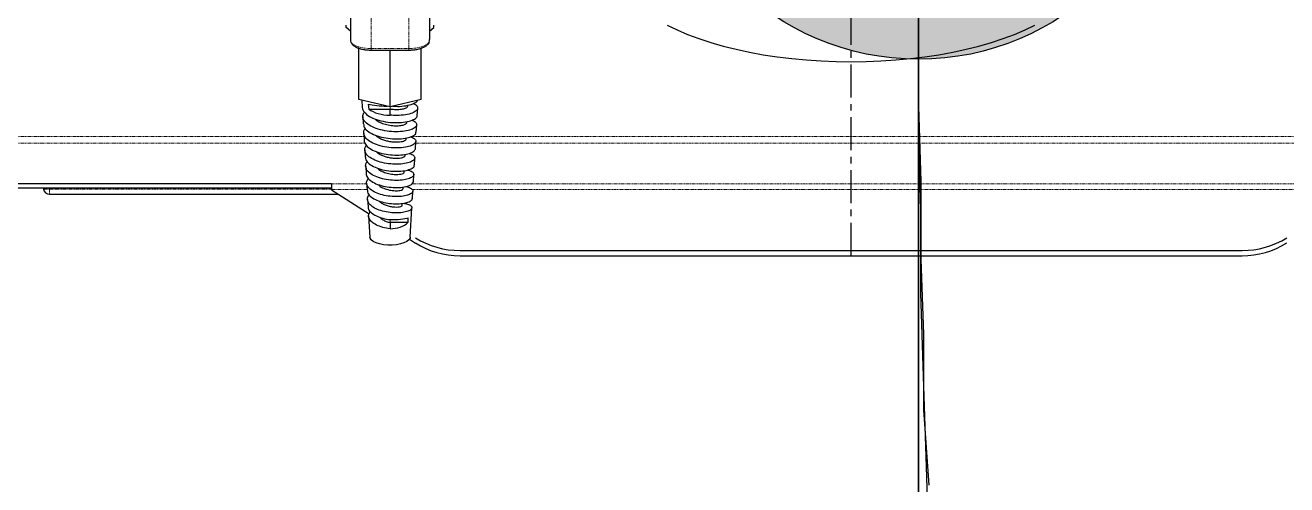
# Model space of a CAD drawing. Header units: millimetres. Extents: x -18594 to 273470, y -238787 to 48452.
# Drawn here: x 206687.1 to 207172.8, y -29033.8 to -28856.9 of the extents above; entities that cross this region are included whole.
import ezdxf

# ---------------------------------------------------------------- set-up
doc = ezdxf.new("R2010")
doc.units = ezdxf.units.MM
doc.linetypes.add('Xref AGV layout$0$CENTERX2', pattern=[20.32, 12.7, -2.54, 2.54, -2.54])
doc.linetypes.add('Xref AGV layout$0$PHANTOM', pattern=[2.5, 1.25, -0.25, 0.25, -0.25, 0.25, -0.25])
doc.layers.add('AM_BOR', color=4, linetype='Continuous', lineweight=25)
doc.layers.add('Xref AGV layout$0$ANNOTATION', color=5, linetype='Continuous')
for name, color, linetype, true_color in [('Xref AGV layout$0$Ndc8_F_Moderate', 5, 'Continuous', 0x0000ff), ('Xref AGV layout$0$Ndc8_F_TurnLeftModerate', 5, 'Continuous', 0x0000ff), ('Xref AGV layout$0$Ndc8_InAdjust_Lane', 1, 'Continuous', 0xff0000), ('Xref AGV layout$0$Ndc8_Point', 7, 'Continuous', 0x000080), ('Xref AGV layout$0$Ndc8_R_TurnLeftSlow', 1, 'Continuous', 0xff0000)]:
    doc.layers.add(name, color=color, linetype=linetype, true_color=true_color)

# ---------------------------------------------------------------- blocks, each defined once
blk = doc.blocks.new('Xref AGV layout$0$A$C6D3E55E3')
at = {"color": 8, "linetype": 'Xref AGV layout$0$PHANTOM', "lineweight": 18}
for p, q in [((3392.36, 952.4), (3392.36, 1448.82)), ((3394.94, 954.2), (3394.94, 1448.82)), ((3410.61, 1321.82), (3410.61, 952.88)), ((3412.78, 952.8), (3412.78, 1321.82)), ((3358.48, 951.57), (3265.13, 951.57)), ((3358.48, 937.07), (3358.48, 951.57)), ((3358.48, 951.57), (3359.07, 951.57)), ((3381.77, 944.32), (3380.91, 944.32)), ((3424.36, 944.32), (3425.48, 944.32)), ((3358.48, 937.07), (3265.13, 937.07)), ((3358.48, 937.07), (3359.07, 937.07)), ((3392.36, 794.82), (3392.36, 934.3)), ((3394.94, 794.82), (3394.94, 934.81)), ((3410.61, 935.35), (3410.61, 921.82)), ((3412.78, 921.82), (3412.78, 935.47)), ((3412.59, 813.22), (3412.59, 921.82)), ((3412.25, 813.22), (3412.59, 813.22)), ((3412.59, 813.22), (3414.55, 813.22))]:
    blk.add_line(p, q, dxfattribs=at)
at = {"color": 7, "linetype": 'Continuous', "lineweight": 25}
for p, q in [((3436.25, 971.28), (3436.25, 1272.36)), ((3438.28, 971.28), (3438.28, 1272.36)), ((3260.35, 959.57), (3355, 959.57)), ((3350.44, 961.16), (3349.5, 961.24)), ((3351.81, 959.57), (3350.44, 961.16)), ((3378.09, 956.32), (3358.36, 956.32)), ((3378.09, 956.32), (3380.91, 944.32)), ((3384.26, 954.81), (3381.46, 954.97)), ((3390.66, 954.44), (3387.85, 954.6)), ((3397.04, 954.08), (3394.23, 954.24)), ((3403.44, 953.71), (3400.63, 953.87)), ((3409.83, 953.34), (3407.01, 953.5)), ((3416.22, 952.97), (3413.41, 953.14)), ((3431.06, 952.12), (3419.8, 952.77)), ((3431.91, 951.79), (3433.36, 954.07)), ((3359.07, 937.07), (3359.07, 951.57)), ((3380.54, 951.23), (3380.32, 951.23)), ((3386.93, 950.86), (3386.57, 950.86)), ((3393.32, 950.5), (3392.91, 950.5)), ((3399.72, 950.13), (3399.18, 950.13)), ((3406.11, 949.76), (3405.49, 949.76)), ((3412.5, 949.4), (3411.81, 949.4)), ((3418.89, 949.03), (3418.07, 949.03)), ((3425.48, 951.25), (3423.66, 951.37)), ((3425.48, 951.25), (3425.48, 944.32)), ((3380.91, 944.32), (3359.07, 944.32)), ((3380.91, 944.32), (3378.09, 932.32)), ((3384.15, 944.32), (3381.77, 944.32)), ((3381.77, 936.11), (3381.77, 944.32)), ((3425.48, 944.32), (3427.86, 944.32)), ((3378.37, 933.5), (3381.12, 933.65)), ((3379.95, 935.97), (3381.77, 936.11)), ((3384.7, 933.86), (3387.51, 934.02)), ((3391.09, 934.23), (3393.9, 934.39)), ((3397.48, 934.59), (3400.29, 934.76)), ((3403.87, 934.96), (3406.68, 935.12)), ((3410.26, 935.33), (3413.07, 935.49)), ((3412.9, 921.82), (3422.07, 936.29)), ((3416.65, 935.69), (3419.46, 935.86)), ((3423.04, 936.06), (3431.06, 936.52)), ((3260.35, 929.07), (3355, 929.07)), ((3351.81, 929.07), (3350.44, 927.48)), ((3378.09, 932.32), (3358.36, 932.32)), ((3350.44, 927.48), (3349.5, 927.41)), ((3414.55, 813.22), (3414.55, 924.42)), ((3410.61, 921.82), (3410.61, 796.82)), ((3410.61, 921.82), (3412.78, 921.82)), ((3412.25, 921.82), (3412.25, 794.82)), ((3412.9, 921.82), (3412.78, 921.82))]:
    blk.add_line(p, q, dxfattribs=at)
at = {"color": 7, "linetype": 'Continuous', "lineweight": 25, "flags": 128}
for points in [[(3349.49, 1051.01), (3351.32, 1054.83), (3353.04, 1058.91), (3354.66, 1063.24), (3356.15, 1067.8), (3357.52, 1072.58), (3358.77, 1077.55), (3359.87, 1082.69), (3360.84, 1087.99), (3361.67, 1093.42), (3362.35, 1098.97), (3362.88, 1104.6), (3363.26, 1110.3), (3363.49, 1116.05), (3363.57, 1121.82), (3363.49, 1127.59), (3363.26, 1133.34), (3362.88, 1139.04), (3362.35, 1144.68), (3361.67, 1150.22), (3360.84, 1155.65), (3359.87, 1160.95), (3358.77, 1166.1), (3357.52, 1171.06), (3356.15, 1175.84), (3354.66, 1180.4), (3353.04, 1184.73), (3351.32, 1188.81), (3349.49, 1192.63)], [(3431.06, 952.12), (3431.5, 952.02), (3432.16, 951.57), (3432.77, 950.78), (3433.29, 949.69), (3433.71, 948.35), (3434, 946.81), (3434.14, 945.17), (3434.14, 943.48), (3434, 941.83), (3433.71, 940.3), (3433.29, 938.96), (3432.77, 937.86), (3432.16, 937.07), (3431.5, 936.62), (3431.06, 936.52)]]:
    blk.add_lwpolyline(points, dxfattribs=at)
at = {"color": 8, "linetype": 'Xref AGV layout$0$PHANTOM', "lineweight": 18, "flags": 128}
for points in [[(3358.48, 951.57), (3358.44, 952.9), (3358.3, 954.2), (3358.08, 955.42), (3357.78, 956.53), (3357.41, 957.51), (3356.98, 958.32), (3356.5, 958.94), (3355.98, 959.35)], [(3358.48, 937.07), (3358.44, 935.74), (3358.3, 934.45), (3358.08, 933.23), (3357.78, 932.11), (3357.41, 931.14), (3356.98, 930.33), (3356.5, 929.71), (3355.98, 929.29)]]:
    blk.add_lwpolyline(points, dxfattribs=at)
at = {"color": 7, "linetype": 'Continuous', "lineweight": 25}
for centre, radius, start, end in [((3404.07, 1272.48), 32.17, 359.7988, 32.0967), ((3406.1, 1272.48), 32.17, 359.797, 32.0934), ((3404.07, 971.17), 32.17, 327.9033, 0.2012), ((3406.1, 971.17), 32.17, 327.9066, 0.203), ((3412.55, 811.24), 0.3, 180, 278.6269), ((3412.25, 813.22), 2.3, 278.6269, 0)]:
    blk.add_arc(centre, radius, start, end, dxfattribs=at)
for centre, major_axis, ratio, start_param, end_param in [((3361.93, 951.57), (-7.5, 7.81), 0.232133, 5.830133, 6.063746), ((3422.88, 944.32), (0, 8.27), 0.178736, 4.712389, 5.73308), ((3422.6, 944.32), (0, 8.28), 0.635474, 4.712389, 5.702917), ((3378.72, 944.32), (0, 10.8), 0.178736, 3.829248, 4.605944), ((3377.23, 944.32), (0, 10.88), 0.635474, 3.857432, 4.712389), ((3361.93, 937.07), (7.5, 7.81), 0.232133, 3.361032, 3.594645)]:
    blk.add_ellipse(centre, major_axis=major_axis, ratio=ratio, start_param=start_param, end_param=end_param, dxfattribs=at)
for points, knots in [([(3355.98, 959.35), (3356.19, 959.27), (3356.47, 959.15), (3356.85, 958.89), (3357, 958.77), (3357.06, 958.7), (3357.09, 958.68)], [0, 0, 0, 0, 0.6275289, 0.82858, 0.9316042, 1, 1, 1, 1]), ([(3359.07, 951.57), (3359.07, 951.85), (3359.06, 952.64), (3358.94, 953.94), (3358.67, 955.4), (3358.27, 956.72), (3357.76, 957.85), (3357.3, 958.4), (3357.08, 958.67)], [0, 0, 0, 0, 0.094319, 0.273847, 0.45436, 0.636715, 0.822472, 1, 1, 1, 1]), ([(3380.67, 945.33), (3380.72, 946.22), (3380.81, 948.34), (3380.4, 951.32), (3379.6, 953.69), (3378.86, 954.92), (3378.44, 954.95), (3378.41, 954.96)], [0, 0, 0, 0, 0.190372, 0.453197, 0.715554, 0.977444, 1, 1, 1, 1]), ([(3379.68, 953.2), (3379.85, 953.57), (3380.3, 954.63), (3381.28, 955.14), (3382.4, 954.69), (3383.39, 953.01), (3384.07, 950.36), (3384.34, 947.29), (3384.2, 945.21), (3384.15, 944.32)], [0, 0, 0, 0, 0.088665, 0.246987, 0.405596, 0.564493, 0.723678, 0.883152, 1, 1, 1, 1]), ([(3381.12, 933.69), (3381.15, 933.68), (3381.79, 933.52), (3383.04, 934.34), (3384.65, 936.18), (3385.92, 939.08), (3386.75, 942.52), (3387.08, 946.18), (3386.93, 949.59), (3386.33, 952.43), (3385.42, 954.19), (3384.66, 954.97), (3384.28, 954.79), (3384.26, 954.78)], [0, 0, 0, 0, 0.006736, 0.117369, 0.227803, 0.338037, 0.448069, 0.557899, 0.667529, 0.776959, 0.886186, 0.995212, 1, 1, 1, 1]), ([(3386.05, 952.71), (3386.11, 952.88), (3386.4, 953.83), (3387.2, 954.57), (3388.27, 954.7), (3389.3, 953.56), (3390.1, 951.39), (3390.54, 948.4), (3390.53, 944.94), (3390.03, 941.39), (3389.06, 938.17), (3387.69, 935.62), (3386.03, 934.1), (3384.39, 933.63), (3383.4, 934.2), (3382.99, 934.44)], [0, 0, 0, 0, 0.019162, 0.102055, 0.185105, 0.26831, 0.351672, 0.435192, 0.518866, 0.602697, 0.686684, 0.770829, 0.85513, 0.939585, 1, 1, 1, 1]), ([(3387.5, 934.17), (3387.84, 934.17), (3388.78, 934.17), (3390.21, 935.48), (3391.63, 937.81), (3392.66, 940.93), (3393.23, 944.41), (3393.31, 947.87), (3392.94, 950.92), (3392.2, 953.15), (3391.37, 954.35), (3390.84, 954.31), (3390.65, 954.3)], [0, 0, 0, 0, 0.06395, 0.174541, 0.284921, 0.395095, 0.505061, 0.61482, 0.724368, 0.833711, 0.942843, 1, 1, 1, 1]), ([(3392.42, 952.2), (3392.66, 952.76), (3393.17, 953.92), (3394.18, 954.42), (3395.2, 953.86), (3396.07, 952.2), (3396.65, 949.64), (3396.83, 946.46), (3396.56, 943.02), (3395.81, 939.72), (3394.64, 936.94), (3393.13, 934.96), (3391.43, 934.13), (3390.08, 934.14), (3389.41, 934.75), (3389.27, 934.88)], [0, 0, 0, 0, 0.073328, 0.154797, 0.236427, 0.318215, 0.400162, 0.482269, 0.564534, 0.646958, 0.729541, 0.812283, 0.895183, 0.978245, 1, 1, 1, 1]), ([(3393.9, 934.44), (3393.96, 934.43), (3394.58, 934.28), (3395.78, 935.08), (3397.29, 936.84), (3398.49, 939.57), (3399.26, 942.8), (3399.58, 946.2), (3399.43, 949.37), (3398.88, 951.93), (3398.04, 953.69), (3397.38, 953.95), (3397.04, 954.07)], [0, 0, 0, 0, 0.011226, 0.122014, 0.232588, 0.342946, 0.453088, 0.563015, 0.672725, 0.782222, 0.891502, 1, 1, 1, 1]), ([(3398.86, 951.66), (3398.98, 952.04), (3399.31, 953.13), (3400.12, 953.91), (3401.1, 953.9), (3402.02, 952.76), (3402.71, 950.66), (3403.06, 947.83), (3402.98, 944.59), (3402.46, 941.3), (3401.49, 938.35), (3400.16, 936.05), (3398.58, 934.73), (3397.04, 934.39), (3396.13, 934.97), (3395.76, 935.2)], [0, 0, 0, 0, 0.043437, 0.124454, 0.205635, 0.28698, 0.368487, 0.450161, 0.531997, 0.613998, 0.696164, 0.778493, 0.860985, 0.943641, 1, 1, 1, 1]), ([(3400.28, 934.88), (3400.64, 934.9), (3401.55, 934.93), (3402.93, 936.22), (3404.25, 938.44), (3405.21, 941.37), (3405.73, 944.62), (3405.8, 947.82), (3405.46, 950.62), (3404.78, 952.62), (3404.04, 953.66), (3403.58, 953.6), (3403.43, 953.57)], [0, 0, 0, 0, 0.0706432, 0.1813934, 0.2919206, 0.4022216, 0.5123005, 0.6221549, 0.7317859, 0.8411926, 0.9503777, 1, 1, 1, 1]), ([(3405.23, 951.02), (3405.27, 951.22), (3405.47, 952.2), (3406.12, 953.18), (3407.03, 953.69), (3407.95, 953.07), (3408.72, 951.47), (3409.21, 949.03), (3409.32, 946.06), (3409, 942.87), (3408.25, 939.83), (3407.11, 937.3), (3405.66, 935.53), (3404.06, 934.85), (3402.79, 934.92), (3402.17, 935.52), (3402.05, 935.64)], [0, 0, 0, 0, 0.020708, 0.09974, 0.178941, 0.258305, 0.337837, 0.417534, 0.497398, 0.577428, 0.657624, 0.737987, 0.818518, 0.899213, 0.980075, 1, 1, 1, 1]), ([(3406.68, 935.2), (3406.78, 935.18), (3407.41, 935.06), (3408.57, 935.86), (3409.98, 937.58), (3411.08, 940.16), (3411.79, 943.18), (3412.07, 946.32), (3411.93, 949.23), (3411.42, 951.53), (3410.67, 953.05), (3410.09, 953.22), (3409.82, 953.3)], [0, 0, 0, 0, 0.020073, 0.131036, 0.241768, 0.352267, 0.462535, 0.572569, 0.682371, 0.791941, 0.901275, 1, 1, 1, 1]), ([(3411.59, 950.4), (3411.78, 951.04), (3412.16, 952.34), (3413, 953.21), (3413.89, 953.13), (3414.7, 952.02), (3415.29, 950.04), (3415.57, 947.39), (3415.45, 944.38), (3414.91, 941.35), (3413.97, 938.64), (3412.69, 936.57), (3411.19, 935.41), (3409.74, 935.15), (3408.89, 935.73), (3408.54, 935.96)], [0, 0, 0, 0, 0.076592, 0.154703, 0.23298, 0.311431, 0.390052, 0.468843, 0.547804, 0.626937, 0.706241, 0.785715, 0.86536, 0.945175, 1, 1, 1, 1]), ([(3413.06, 935.59), (3413.45, 935.62), (3414.36, 935.71), (3415.7, 937.02), (3416.91, 939.16), (3417.78, 941.91), (3418.25, 944.93), (3418.29, 947.85), (3417.96, 950.38), (3417.33, 952.13), (3416.69, 952.99), (3416.31, 952.89), (3416.22, 952.86)], [0, 0, 0, 0, 0.082244, 0.193183, 0.303881, 0.414335, 0.524548, 0.63452, 0.744247, 0.853732, 0.962978, 1, 1, 1, 1]), ([(3418.01, 949.51), (3418.11, 950.07), (3418.35, 951.36), (3419.02, 952.53), (3419.84, 952.93), (3420.66, 952.33), (3421.33, 950.82), (3421.74, 948.56), (3421.8, 945.8), (3421.46, 942.86), (3420.73, 940.07), (3419.64, 937.76), (3418.27, 936.17), (3416.75, 935.58), (3415.55, 935.69), (3414.96, 936.27), (3414.84, 936.4)], [0, 0, 0, 0, 0.057705, 0.13353, 0.209528, 0.285699, 0.362042, 0.438556, 0.515245, 0.592106, 0.66914, 0.746346, 0.823728, 0.901277, 0.979004, 1, 1, 1, 1]), ([(3381.77, 944.32), (3381.85, 945.12), (3382.02, 946.72), (3381.85, 948.83), (3381.45, 950.37), (3380.97, 951.19), (3380.65, 951.14), (3380.54, 951.13)], [0, 0, 0, 0, 0.221272, 0.441923, 0.661958, 0.881381, 1, 1, 1, 1]), ([(3385.57, 938.56), (3385.87, 938.87), (3386.55, 939.6), (3387.36, 941.43), (3387.96, 943.65), (3388.23, 945.96), (3388.19, 948.06), (3387.89, 949.7), (3387.43, 950.71), (3387.09, 950.78), (3386.93, 950.81)], [0, 0, 0, 0, 0.104011, 0.236418, 0.368438, 0.500071, 0.631315, 0.762176, 0.892641, 1, 1, 1, 1]), ([(3391.84, 938.77), (3391.86, 938.79), (3392.18, 939.01), (3392.71, 939.78), (3393.38, 941.04), (3393.91, 942.55), (3394.26, 944.17), (3394.45, 945.78), (3394.47, 947.3), (3394.35, 948.6), (3394.1, 949.63), (3393.77, 950.27), (3393.49, 950.54), (3393.34, 950.48), (3393.32, 950.47)], [0, 0, 0, 0, 0.007198, 0.106015, 0.204609, 0.30297, 0.401104, 0.499008, 0.596685, 0.694139, 0.791358, 0.888348, 0.985123, 1, 1, 1, 1]), ([(3398.19, 939.15), (3398.37, 939.32), (3398.81, 939.73), (3399.41, 940.75), (3399.98, 942.1), (3400.39, 943.59), (3400.64, 945.12), (3400.75, 946.83), (3400.63, 948.56), (3400.25, 949.75), (3399.89, 950.27), (3399.72, 950.12), (3399.72, 950.12)], [0, 0, 0, 0, 0.064345, 0.163681, 0.262782, 0.361634, 0.460246, 0.558614, 0.705224, 0.851286, 0.996806, 1, 1, 1, 1]), ([(3404.51, 939.53), (3404.71, 939.7), (3405.3, 940.18), (3406.06, 941.72), (3406.71, 943.79), (3406.97, 945.79), (3406.99, 947.4), (3406.84, 948.59), (3406.57, 949.39), (3406.31, 949.78), (3406.15, 949.72), (3406.11, 949.71)], [0, 0, 0, 0, 0.075085, 0.223861, 0.372058, 0.519679, 0.630304, 0.740601, 0.850574, 0.960217, 1, 1, 1, 1]), ([(3410.87, 939.89), (3411, 939.98), (3411.56, 940.37), (3412.33, 941.88), (3413.02, 944.07), (3413.29, 946.35), (3413.19, 948.18), (3412.87, 949.28), (3412.61, 949.29), (3412.5, 949.29)], [0, 0, 0, 0, 0.051672, 0.220359, 0.388262, 0.555378, 0.72171, 0.887258, 1, 1, 1, 1]), ([(3417.12, 940.1), (3417.29, 940.24), (3417.76, 940.62), (3418.39, 941.7), (3418.98, 943.15), (3419.35, 944.74), (3419.52, 946.27), (3419.49, 947.58), (3419.32, 948.52), (3419.09, 949.01), (3418.95, 948.98), (3418.9, 948.97)], [0, 0, 0, 0, 0.070157, 0.195613, 0.320602, 0.445124, 0.569177, 0.692762, 0.815875, 0.938521, 1, 1, 1, 1]), ([(3419.46, 935.96), (3419.62, 935.94), (3420.28, 935.85), (3421.42, 936.69), (3422.71, 938.4), (3423.71, 940.84), (3424.18, 942.94), (3424.33, 944.11), (3424.36, 944.32)], [0, 0, 0, 0, 0.068578, 0.289751, 0.510422, 0.730593, 0.950261, 1, 1, 1, 1]), ([(3427.86, 944.32), (3427.71, 943.39), (3427.41, 941.53), (3426.49, 939.06), (3425.28, 937.17), (3423.87, 936.11), (3422.48, 935.91), (3421.64, 936.48), (3421.28, 936.73)], [0, 0, 0, 0, 0.172847, 0.345738, 0.51903, 0.692727, 0.866832, 1, 1, 1, 1]), ([(3423.45, 940.41), (3423.53, 940.47), (3423.91, 940.72), (3424.48, 941.58), (3425.1, 942.87), (3425.36, 943.84), (3425.48, 944.32)], [0, 0, 0, 0, 0.090525, 0.3949, 0.69806, 1, 1, 1, 1]), ([(3357.07, 929.99), (3357.21, 930.13), (3357.57, 930.51), (3358.04, 931.4), (3358.51, 932.62), (3358.83, 934.04), (3359.04, 935.54), (3359.06, 936.57), (3359.07, 937.07)], [0, 0, 0, 0, 0.098339, 0.27694, 0.463161, 0.646786, 0.82801, 1, 1, 1, 1]), ([(3355.98, 929.29), (3356.19, 929.38), (3356.47, 929.5), (3356.85, 929.75), (3357, 929.88), (3357.07, 929.94), (3357.09, 929.97)], [0, 0, 0, 0, 0.624774, 0.824942, 0.927514, 1, 1, 1, 1])]:
    blk.add_open_spline(points, degree=3, knots=knots, dxfattribs=at)
at = {"color": 8, "linetype": 'Xref AGV layout$0$PHANTOM', "lineweight": 18}
blk.add_open_spline([(3412.59, 810.95), (3412.59, 810.98), (3412.59, 811.05), (3412.59, 811.58), (3412.59, 812.33), (3412.59, 812.92), (3412.59, 813.22)], degree=3, knots=[0, 0, 0, 0, 0.249988, 0.500005, 0.750004, 1, 1, 1, 1], dxfattribs=at)
at = {"layer": 'Xref AGV layout$0$ANNOTATION', "linetype": 'Xref AGV layout$0$CENTERX2'}
blk.add_line((3438.28, 1121.82), (0, 1121.82), dxfattribs=at)
blk = doc.blocks.new('Xref AGV layout')
at = {"layer": 'Xref AGV layout$0$Ndc8_Point'}
h = blk.add_hatch(color=256, dxfattribs=at)
edge = h.paths.add_edge_path(flags=0)
edge.add_arc((207031, -28770), 100, 0, 360)
at = {"layer": 'Xref AGV layout$0$Ndc8_F_Moderate'}
blk.add_lwpolyline([(207031, -28770), (207031, -30394)], dxfattribs=at)
at = {"layer": 'Xref AGV layout$0$Ndc8_F_TurnLeftModerate'}
blk.add_lwpolyline([(207031, -28770), (207031, -28799), (207031, -28829), (207031, -28858), (207031, -28888), (207032, -28917), (207032, -28947), (207033, -28976), (207033, -29005), (207035, -29034)], dxfattribs=at)
at = {"layer": 'Xref AGV layout$0$Ndc8_InAdjust_Lane'}
blk.add_lwpolyline([(207031, -30394), (207031, -28770)], dxfattribs=at)
at = {"layer": 'Xref AGV layout$0$Ndc8_Point'}
blk.add_circle((207031, -28770), 100, dxfattribs=at)
at = {"layer": 'Xref AGV layout$0$Ndc8_R_TurnLeftSlow'}
blk.add_lwpolyline([(207035, -29055), (207034, -29023), (207033, -28992), (207032, -28960), (207032, -28928), (207031, -28897), (207031, -28865), (207031, -28833), (207031, -28802), (207031, -28770)], dxfattribs=at)
at = {"rotation": 270}
blk.add_blockref('Xref AGV layout$0$A$C6D3E55E3', (205883.26, -25507.37), dxfattribs=at)

msp = doc.modelspace()

# ---------------------------------------------------------------- block references
at = {"layer": 'AM_BOR'}
msp.add_blockref('Xref AGV layout', (0, 0), dxfattribs=at)

doc.saveas('drawing.dxf')
